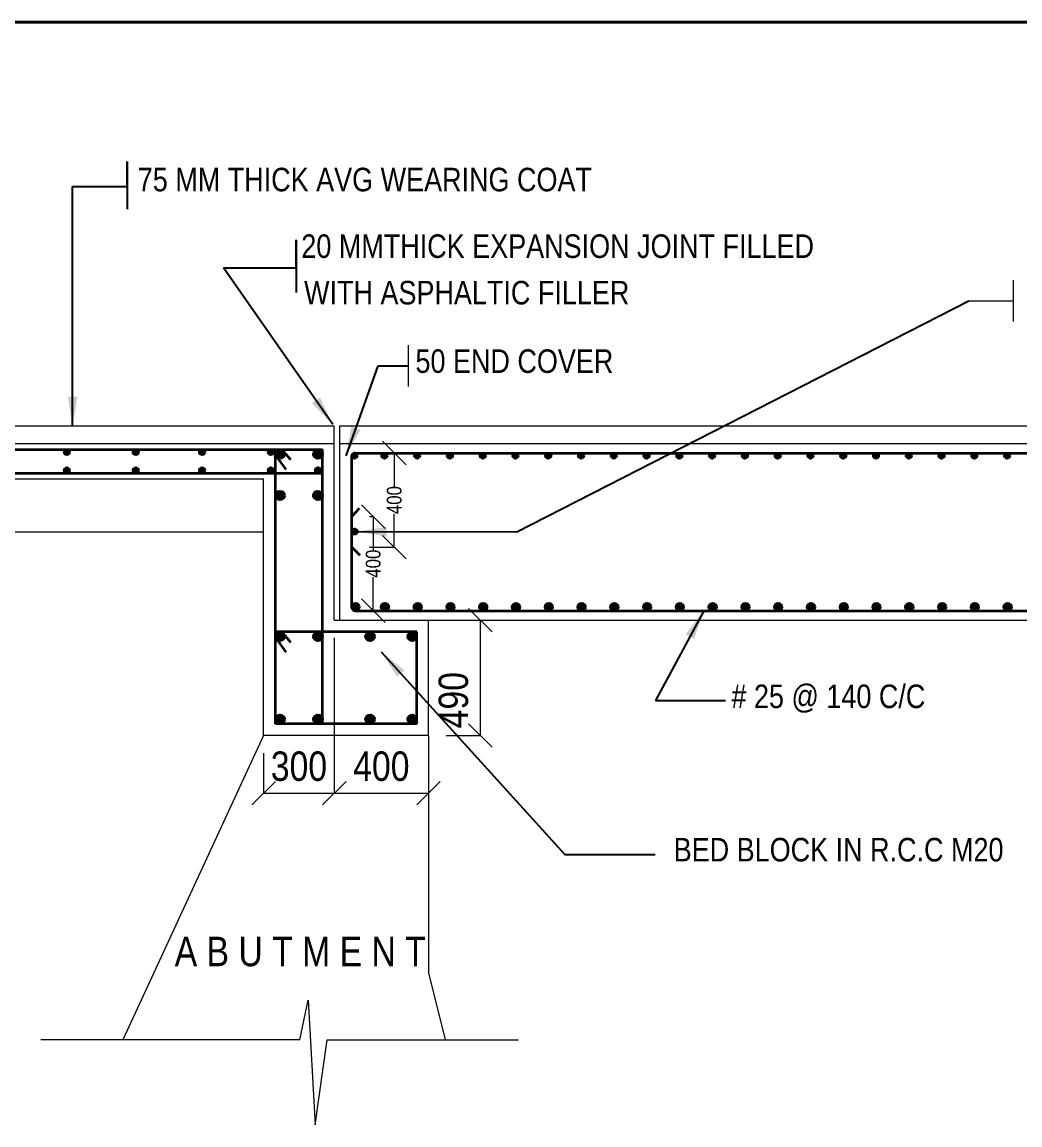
# Model space of a CAD drawing. Header units: millimetres. Extents: x 1066556 to 1127862, y -310804 to -265208.
# Drawn here: x 1076190 to 1084663, y -274578 to -265208 of the extents above; entities that cross this region are included whole.
import ezdxf

# ---------------------------------------------------------------- set-up
doc = ezdxf.new("R2010")
doc.units = ezdxf.units.MM
doc.header["$LTSCALE"] = 300
doc.header["$MEASUREMENT"] = 0
doc.layers.add('elevations', color=7, linetype='Continuous', lineweight=25)
doc.layers.add('MAIN', color=7, linetype='Continuous', lineweight=25)
doc.layers.add('steel', color=1, linetype='Continuous')
doc.styles.add('ARIAL NARROW', font='ARIALN.TTF', dxfattribs={"height": 250})
doc.styles.add('arn', font='ARIALN.TTF')
doc.styles.add('SEC', font='ARIALN.TTF', dxfattribs={"height": 125})
doc.dimstyles.new('REIN FORCE', dxfattribs={"dimtxt": 125, "dimasz": 200, "dimexe": 1.25, "dimexo": 150, "dimtad": 0, "dimdec": 1, "dimlfac": 0.5, "dimdsep": 46, "dimtxsty": 'SEC', "dimblk": 'OBLIQUE', "dimcen": 2.5, "dimdle": 1.25, "dimclrd": 6, "dimclre": 5, "dimclrt": 1, "dimadec": 0, "dimazin": 0, "dimtfac": 1, "dimtdec": 1, "dimtmove": 0, "dimatfit": 3, "dimfxl": 1, "dimlwd": 15, "dimlwe": 13, "dimarcsym": 0})
doc.dimstyles.new('REIN FORCE 2', dxfattribs={"dimtxt": 250, "dimasz": 200, "dimexe": 1.25, "dimexo": 150, "dimgap": 100, "dimtad": 1, "dimdec": 1, "dimlfac": 0.5, "dimdsep": 46, "dimtxsty": 'ARIAL NARROW', "dimblk": 'OBLIQUE', "dimcen": 2.5, "dimdle": 1.25, "dimclrd": 6, "dimclre": 5, "dimclrt": 1, "dimadec": 0, "dimazin": 0, "dimtfac": 1, "dimtdec": 1, "dimtmove": 0, "dimatfit": 3, "dimfxl": 1, "dimlwd": 15, "dimlwe": 13, "dimarcsym": 0})
doc.dimstyles.new('STANDARD$7', dxfattribs={"dimtxt": 2, "dimasz": 2, "dimexe": 1.25, "dimexo": 0.625, "dimtad": 1, "dimdec": 0, "dimlfac": 0.5, "dimdsep": 46, "dimtxsty": 'ARIAL NARROW', "dimcen": 2.5, "dimdle": 0.1, "dimse1": 1, "dimse2": 1, "dimadec": 0, "dimazin": 0, "dimtfac": 1, "dimtdec": 0, "dimtmove": 0, "dimatfit": 3, "dimfxl": 1, "dimtolj": 1, "dimtzin": 0, "dimarcsym": 0})

# ---------------------------------------------------------------- blocks, each defined once
blk = doc.blocks.new('_Oblique')
at = {"color": 0, "linetype": 'ByBlock', "lineweight": -2}
blk.add_line((-0.5, -0.5), (0.5, 0.5), dxfattribs=at)
blk = doc.blocks.new('*D72')
at = {"layer": 'Defpoints', "color": 0, "linetype": 'ByBlock', "transparency": 16777216}
for p in [(1079641.3, -270289.6), (1079641.3, -271269.6), (1080081.5, -271269.6)]:
    blk.add_point(p, dxfattribs=at)
at = {"layer": 'MAIN', "color": 5, "linetype": 'ByBlock', "lineweight": 13, "transparency": 16777216}
for p, q in [((1079791.3, -270289.6), (1080082.8, -270289.6)), ((1079791.3, -271269.6), (1080082.8, -271269.6))]:
    blk.add_line(p, q, dxfattribs=at)
at = {"layer": 'MAIN', "color": 6, "linetype": 'Continuous', "lineweight": 15, "transparency": 16777216}
blk.add_line((1080081.5, -270288.4), (1080081.5, -271270.9), dxfattribs=at)
at = {"layer": 'MAIN', "color": 6, "linetype": 'ByBlock', "lineweight": 15, "transparency": 16777216, "xscale": 200, "yscale": 200, "zscale": 200}
for p, rotation in [((1080081.5, -270289.6), 90), ((1080081.5, -271269.6), 270)]:
    blk.add_blockref('_Oblique', p, dxfattribs=dict(at, rotation=rotation))
at = {"layer": 'MAIN', "color": 1, "linetype": 'ByBlock', "transparency": 16777216, "insert": (1079853.9, -270969.6), "char_height": 250, "attachment_point": 5, "rotation": 90, "style": 'ARIAL NARROW'}
blk.add_mtext('490', dxfattribs=at)
blk = doc.blocks.new('*D41')
at = {"layer": 'Defpoints', "color": 0, "linetype": 'ByBlock', "transparency": 16777216}
for p in [(1078841.3, -270289.6), (1078241.3, -271269.6), (1078841.3, -271759.7)]:
    blk.add_point(p, dxfattribs=at)
at = {"layer": 'MAIN', "color": 5, "linetype": 'ByBlock', "lineweight": 13, "transparency": 16777216}
for p, q in [((1078841.3, -270439.6), (1078841.3, -271760.9)), ((1078241.3, -271419.6), (1078241.3, -271760.9))]:
    blk.add_line(p, q, dxfattribs=at)
at = {"layer": 'MAIN', "color": 6, "linetype": 'Continuous', "lineweight": 15, "transparency": 16777216}
blk.add_line((1078240, -271759.7), (1078842.5, -271759.7), dxfattribs=at)
at = {"layer": 'MAIN', "color": 6, "linetype": 'ByBlock', "lineweight": 15, "transparency": 16777216, "xscale": 200, "yscale": 200, "zscale": 200, "rotation": 180}
blk.add_blockref('_Oblique', (1078241.3, -271759.7), dxfattribs=at)
at = {"layer": 'MAIN', "color": 6, "linetype": 'ByBlock', "lineweight": 15, "transparency": 16777216, "xscale": 200, "yscale": 200, "zscale": 200}
blk.add_blockref('_Oblique', (1078841.3, -271759.7), dxfattribs=at)
at = {"layer": 'MAIN', "color": 1, "linetype": 'ByBlock', "transparency": 16777216, "insert": (1078541.3, -271532), "char_height": 250, "attachment_point": 5, "style": 'ARIAL NARROW'}
blk.add_mtext('300', dxfattribs=at)
blk = doc.blocks.new('*D42')
at = {"layer": 'Defpoints', "color": 0, "linetype": 'ByBlock', "transparency": 16777216}
for p in [(1078841.3, -270989.6), (1079641.3, -271269.6), (1079641.3, -271759.7)]:
    blk.add_point(p, dxfattribs=at)
at = {"layer": 'MAIN', "color": 5, "linetype": 'ByBlock', "lineweight": 13, "transparency": 16777216}
for p, q in [((1078841.3, -271139.6), (1078841.3, -271760.9)), ((1079641.3, -271419.6), (1079641.3, -271760.9))]:
    blk.add_line(p, q, dxfattribs=at)
at = {"layer": 'MAIN', "color": 6, "linetype": 'Continuous', "lineweight": 15, "transparency": 16777216}
blk.add_line((1078840, -271759.7), (1079642.5, -271759.7), dxfattribs=at)
at = {"layer": 'MAIN', "color": 6, "linetype": 'ByBlock', "lineweight": 15, "transparency": 16777216, "xscale": 200, "yscale": 200, "zscale": 200, "rotation": 180}
blk.add_blockref('_Oblique', (1078841.3, -271759.7), dxfattribs=at)
at = {"layer": 'MAIN', "color": 6, "linetype": 'ByBlock', "lineweight": 15, "transparency": 16777216, "xscale": 200, "yscale": 200, "zscale": 200}
blk.add_blockref('_Oblique', (1079641.3, -271759.7), dxfattribs=at)
at = {"layer": 'MAIN', "color": 1, "linetype": 'ByBlock', "transparency": 16777216, "insert": (1079241.3, -271532), "char_height": 250, "attachment_point": 5, "style": 'ARIAL NARROW'}
blk.add_mtext('400', dxfattribs=at)
blk = doc.blocks.new('*D88')
at = {"layer": 'Defpoints', "color": 0, "linetype": 'ByBlock', "transparency": 16777216}
for p in [(1078989.3, -269409.6), (1078989.3, -270209.6), (1079172.3, -270209.6)]:
    blk.add_point(p, dxfattribs=at)
at = {"layer": 'MAIN', "color": 5, "linetype": 'ByBlock', "lineweight": 13, "transparency": 16777216}
for p, q in [((1079139.3, -269409.6), (1079173.5, -269409.6)), ((1079139.3, -270209.6), (1079173.5, -270209.6))]:
    blk.add_line(p, q, dxfattribs=at)
at = {"layer": 'MAIN', "color": 6, "linetype": 'Continuous', "lineweight": 15, "transparency": 16777216}
for p, q in [((1079172.3, -269408.4), (1079172.3, -269693.9)), ((1079172.3, -270210.9), (1079172.3, -269925.4))]:
    blk.add_line(p, q, dxfattribs=at)
at = {"layer": 'MAIN', "color": 6, "linetype": 'ByBlock', "lineweight": 15, "transparency": 16777216, "xscale": 200, "yscale": 200, "zscale": 200}
for p, rotation in [((1079172.3, -269409.6), 90), ((1079172.3, -270209.6), 270)]:
    blk.add_blockref('_Oblique', p, dxfattribs=dict(at, rotation=rotation))
at = {"layer": 'MAIN', "color": 1, "linetype": 'ByBlock', "transparency": 16777216, "insert": (1079172.3, -269809.6), "char_height": 125, "attachment_point": 5, "rotation": 90, "style": 'SEC'}
blk.add_mtext('400', dxfattribs=at)
blk = doc.blocks.new('*D89')
at = {"layer": 'Defpoints', "color": 0, "linetype": 'ByBlock', "transparency": 16777216}
for p in [(1078989.3, -268869.6), (1078989.3, -269669.6), (1079350.8, -269669.6)]:
    blk.add_point(p, dxfattribs=at)
at = {"layer": 'MAIN', "color": 5, "linetype": 'ByBlock', "lineweight": 13, "transparency": 16777216}
for p, q in [((1079139.3, -268869.6), (1079352, -268869.6)), ((1079139.3, -269669.6), (1079352, -269669.6))]:
    blk.add_line(p, q, dxfattribs=at)
at = {"layer": 'MAIN', "color": 6, "linetype": 'Continuous', "lineweight": 15, "transparency": 16777216}
for p, q in [((1079350.8, -268868.4), (1079350.8, -269153.9)), ((1079350.8, -269670.9), (1079350.8, -269385.4))]:
    blk.add_line(p, q, dxfattribs=at)
at = {"layer": 'MAIN', "color": 6, "linetype": 'ByBlock', "lineweight": 15, "transparency": 16777216, "xscale": 200, "yscale": 200, "zscale": 200}
for p, rotation in [((1079350.8, -268869.6), 90), ((1079350.8, -269669.6), 270)]:
    blk.add_blockref('_Oblique', p, dxfattribs=dict(at, rotation=rotation))
at = {"layer": 'MAIN', "color": 1, "linetype": 'ByBlock', "transparency": 16777216, "insert": (1079350.8, -269269.6), "char_height": 125, "attachment_point": 5, "rotation": 90, "style": 'SEC'}
blk.add_mtext('400', dxfattribs=at)

msp = doc.modelspace()

# ---------------------------------------------------------------- hatches: boundary and pattern name
at = {"layer": 'steel', "linetype": 'ByBlock', "lineweight": 35}
for points in [[(1076547.96, -268862.84), (1076547.96, -268862.73, -0.4134856), (1076570.46, -268840.28, -1), (1076570.46, -268885.28, -0.4134856)], [(1076547.96, -268862.84), (1076547.96, -268862.73, -0.4134856), (1076570.46, -268840.28, -1), (1076570.46, -268885.28, -0.4134856)], [(1077132.62, -268862.84), (1077132.62, -268862.73, -0.4134856), (1077155.12, -268840.28, -1), (1077155.12, -268885.28, -0.4134856)], [(1077132.62, -268862.84), (1077132.62, -268862.73, -0.4134856), (1077155.12, -268840.28, -1), (1077155.12, -268885.28, -0.4134856)], [(1077696.08, -268862.84), (1077696.08, -268862.73, -0.4134856), (1077718.58, -268840.28, -1), (1077718.58, -268885.28, -0.4134856)], [(1077696.08, -268862.84), (1077696.08, -268862.73, -0.4134856), (1077718.58, -268840.28, -1), (1077718.58, -268885.28, -0.4134856)], [(1078280.73, -268862.84), (1078280.73, -268862.73, -0.4134856), (1078303.23, -268840.28, -1), (1078303.23, -268885.28, -0.4134856)], [(1078280.73, -268862.84), (1078280.73, -268862.73, -0.4134856), (1078303.23, -268840.28, -1), (1078303.23, -268885.28, -0.4134856)], [(1078342.54, -268878.31), (1078342.54, -268878.13, -0.4134856), (1078380.04, -268840.72, -1), (1078380.04, -268915.72, -0.4134856)], [(1078342.54, -268878.31), (1078342.54, -268878.13, -0.4134856), (1078380.04, -268840.72, -1), (1078380.04, -268915.72, -0.4134856)], [(1078740.05, -268878.31), (1078740.05, -268878.13, 0.4134856), (1078702.55, -268840.72, 1), (1078702.55, -268915.72, 0.4134856)], [(1078740.05, -268878.31), (1078740.05, -268878.13, 0.4134856), (1078702.55, -268840.72, 1), (1078702.55, -268915.72, 0.4134856)], [(1078990.05, -268892.84), (1078990.05, -268892.73, -0.4134856), (1079012.55, -268870.28, -1), (1079012.55, -268915.28, -0.4134856)], [(1078990.05, -268892.84), (1078990.05, -268892.73, -0.4134856), (1079012.55, -268870.28, -1), (1079012.55, -268915.28, -0.4134856)], [(1079244.3, -268892.84), (1079244.3, -268892.73, -0.4134856), (1079266.8, -268870.28, -1), (1079266.8, -268915.28, -0.4134856)], [(1079244.3, -268892.84), (1079244.3, -268892.73, -0.4134856), (1079266.8, -268870.28, -1), (1079266.8, -268915.28, -0.4134856)], [(1079522.61, -268892.84), (1079522.61, -268892.73, -0.4134856), (1079545.11, -268870.28, -1), (1079545.11, -268915.28, -0.4134856)], [(1079522.61, -268892.84), (1079522.61, -268892.73, -0.4134856), (1079545.11, -268870.28, -1), (1079545.11, -268915.28, -0.4134856)], [(1079800.91, -268892.84), (1079800.91, -268892.73, -0.4134856), (1079823.41, -268870.28, -1), (1079823.41, -268915.28, -0.4134856)], [(1079800.91, -268892.84), (1079800.91, -268892.73, -0.4134856), (1079823.41, -268870.28, -1), (1079823.41, -268915.28, -0.4134856)], [(1080079.22, -268892.84), (1080079.22, -268892.73, -0.4134856), (1080101.72, -268870.28, -1), (1080101.72, -268915.28, -0.4134856)], [(1080079.22, -268892.84), (1080079.22, -268892.73, -0.4134856), (1080101.72, -268870.28, -1), (1080101.72, -268915.28, -0.4134856)], [(1080357.52, -268892.84), (1080357.52, -268892.73, -0.4134856), (1080380.02, -268870.28, -1), (1080380.02, -268915.28, -0.4134856)], [(1080357.52, -268892.84), (1080357.52, -268892.73, -0.4134856), (1080380.02, -268870.28, -1), (1080380.02, -268915.28, -0.4134856)], [(1080635.83, -268892.84), (1080635.83, -268892.73, -0.4134856), (1080658.33, -268870.28, -1), (1080658.33, -268915.28, -0.4134856)], [(1080635.83, -268892.84), (1080635.83, -268892.73, -0.4134856), (1080658.33, -268870.28, -1), (1080658.33, -268915.28, -0.4134856)], [(1080914.13, -268892.84), (1080914.13, -268892.73, -0.4134856), (1080936.63, -268870.28, -1), (1080936.63, -268915.28, -0.4134856)], [(1080914.13, -268892.84), (1080914.13, -268892.73, -0.4134856), (1080936.63, -268870.28, -1), (1080936.63, -268915.28, -0.4134856)], [(1081192.44, -268892.84), (1081192.44, -268892.73, -0.4134856), (1081214.94, -268870.28, -1), (1081214.94, -268915.28, -0.4134856)], [(1081192.44, -268892.84), (1081192.44, -268892.73, -0.4134856), (1081214.94, -268870.28, -1), (1081214.94, -268915.28, -0.4134856)], [(1081470.74, -268892.84), (1081470.74, -268892.73, -0.4134856), (1081493.24, -268870.28, -1), (1081493.24, -268915.28, -0.4134856)], [(1081470.74, -268892.84), (1081470.74, -268892.73, -0.4134856), (1081493.24, -268870.28, -1), (1081493.24, -268915.28, -0.4134856)], [(1081749.05, -268892.84), (1081749.05, -268892.73, -0.4134856), (1081771.55, -268870.28, -1), (1081771.55, -268915.28, -0.4134856)], [(1081749.05, -268892.84), (1081749.05, -268892.73, -0.4134856), (1081771.55, -268870.28, -1), (1081771.55, -268915.28, -0.4134856)], [(1082027.35, -268892.84), (1082027.35, -268892.73, -0.4134856), (1082049.85, -268870.28, -1), (1082049.85, -268915.28, -0.4134856)], [(1082027.35, -268892.84), (1082027.35, -268892.73, -0.4134856), (1082049.85, -268870.28, -1), (1082049.85, -268915.28, -0.4134856)], [(1082305.66, -268892.84), (1082305.66, -268892.73, -0.4134856), (1082328.16, -268870.28, -1), (1082328.16, -268915.28, -0.4134856)], [(1082305.66, -268892.84), (1082305.66, -268892.73, -0.4134856), (1082328.16, -268870.28, -1), (1082328.16, -268915.28, -0.4134856)], [(1082583.96, -268892.84), (1082583.96, -268892.73, -0.4134856), (1082606.46, -268870.28, -1), (1082606.46, -268915.28, -0.4134856)], [(1082583.96, -268892.84), (1082583.96, -268892.73, -0.4134856), (1082606.46, -268870.28, -1), (1082606.46, -268915.28, -0.4134856)], [(1082862.27, -268892.84), (1082862.27, -268892.73, -0.4134856), (1082884.77, -268870.28, -1), (1082884.77, -268915.28, -0.4134856)], [(1082862.27, -268892.84), (1082862.27, -268892.73, -0.4134856), (1082884.77, -268870.28, -1), (1082884.77, -268915.28, -0.4134856)], [(1083140.57, -268892.84), (1083140.57, -268892.73, -0.4134856), (1083163.07, -268870.28, -1), (1083163.07, -268915.28, -0.4134856)], [(1083140.57, -268892.84), (1083140.57, -268892.73, -0.4134856), (1083163.07, -268870.28, -1), (1083163.07, -268915.28, -0.4134856)], [(1083418.88, -268892.84), (1083418.88, -268892.73, -0.4134856), (1083441.38, -268870.28, -1), (1083441.38, -268915.28, -0.4134856)], [(1083418.88, -268892.84), (1083418.88, -268892.73, -0.4134856), (1083441.38, -268870.28, -1), (1083441.38, -268915.28, -0.4134856)], [(1083697.18, -268892.84), (1083697.18, -268892.73, -0.4134856), (1083719.68, -268870.28, -1), (1083719.68, -268915.28, -0.4134856)], [(1083697.18, -268892.84), (1083697.18, -268892.73, -0.4134856), (1083719.68, -268870.28, -1), (1083719.68, -268915.28, -0.4134856)], [(1083975.49, -268892.84), (1083975.49, -268892.73, -0.4134856), (1083997.99, -268870.28, -1), (1083997.99, -268915.28, -0.4134856)], [(1083975.49, -268892.84), (1083975.49, -268892.73, -0.4134856), (1083997.99, -268870.28, -1), (1083997.99, -268915.28, -0.4134856)], [(1084253.79, -268892.84), (1084253.79, -268892.73, -0.4134856), (1084276.29, -268870.28, -1), (1084276.29, -268915.28, -0.4134856)], [(1084253.79, -268892.84), (1084253.79, -268892.73, -0.4134856), (1084276.29, -268870.28, -1), (1084276.29, -268915.28, -0.4134856)], [(1084532.1, -268892.84), (1084532.1, -268892.73, -0.4134856), (1084554.6, -268870.28, -1), (1084554.6, -268915.28, -0.4134856)], [(1084532.1, -268892.84), (1084532.1, -268892.73, -0.4134856), (1084554.6, -268870.28, -1), (1084554.6, -268915.28, -0.4134856)], [(1076547.96, -269016.42), (1076547.96, -269016.53, 0.4134856), (1076570.46, -269038.97, 1), (1076570.46, -268993.97, 0.4134856)], [(1076547.96, -269016.42), (1076547.96, -269016.53, 0.4134856), (1076570.46, -269038.97, 1), (1076570.46, -268993.97, 0.4134856)], [(1077132.62, -269016.42), (1077132.62, -269016.53, 0.4134856), (1077155.12, -269038.97, 1), (1077155.12, -268993.97, 0.4134856)], [(1077132.62, -269016.42), (1077132.62, -269016.53, 0.4134856), (1077155.12, -269038.97, 1), (1077155.12, -268993.97, 0.4134856)], [(1077696.08, -269016.42), (1077696.08, -269016.53, 0.4134856), (1077718.58, -269038.97, 1), (1077718.58, -268993.97, 0.4134856)], [(1077696.08, -269016.42), (1077696.08, -269016.53, 0.4134856), (1077718.58, -269038.97, 1), (1077718.58, -268993.97, 0.4134856)], [(1078280.73, -269016.42), (1078280.73, -269016.53, 0.4134856), (1078303.23, -269038.97, 1), (1078303.23, -268993.97, 0.4134856)], [(1078280.73, -269016.42), (1078280.73, -269016.53, 0.4134856), (1078303.23, -269038.97, 1), (1078303.23, -268993.97, 0.4134856)], [(1078680.73, -269016.42), (1078680.73, -269016.53, 0.4134856), (1078703.23, -269038.97, 1), (1078703.23, -268993.97, 0.4134856)], [(1078680.73, -269016.42), (1078680.73, -269016.53, 0.4134856), (1078703.23, -269038.97, 1), (1078703.23, -268993.97, 0.4134856)], [(1078342.54, -269229.76), (1078342.54, -269229.95, 0.4134856), (1078380.04, -269267.36, 1), (1078380.04, -269192.36, 0.4134856)], [(1078342.54, -269229.76), (1078342.54, -269229.95, 0.4134856), (1078380.04, -269267.36, 1), (1078380.04, -269192.36, 0.4134856)], [(1078740.05, -269229.76), (1078740.05, -269229.95, -0.4134856), (1078702.55, -269267.36, -1), (1078702.55, -269192.36, -0.4134856)], [(1078740.05, -269229.76), (1078740.05, -269229.95, -0.4134856), (1078702.55, -269267.36, -1), (1078702.55, -269192.36, -0.4134856)], [(1078991.87, -269537.23), (1078991.87, -269537.12, -0.4134856), (1079014.37, -269514.67, -1), (1079014.37, -269559.67, -0.4134856)], [(1078991.87, -269537.23), (1078991.87, -269537.12, -0.4134856), (1079014.37, -269514.67, -1), (1079014.37, -269559.67, -0.4134856)], [(1078990.34, -270177.13), (1078990.34, -270177.29, 0.4134856), (1079021.84, -270208.71, 1), (1079021.84, -270145.71, 0.4134856)], [(1078990.34, -270177.13), (1078990.34, -270177.29, 0.4134856), (1079021.84, -270208.71, 1), (1079021.84, -270145.71, 0.4134856)], [(1079239.99, -270177.13), (1079239.99, -270177.29, 0.4134856), (1079271.49, -270208.71, 1), (1079271.49, -270145.71, 0.4134856)], [(1079239.99, -270177.13), (1079239.99, -270177.29, 0.4134856), (1079271.49, -270208.71, 1), (1079271.49, -270145.71, 0.4134856)], [(1079518.29, -270177.13), (1079518.29, -270177.29, 0.4134856), (1079549.79, -270208.71, 1), (1079549.79, -270145.71, 0.4134856)], [(1079518.29, -270177.13), (1079518.29, -270177.29, 0.4134856), (1079549.79, -270208.71, 1), (1079549.79, -270145.71, 0.4134856)], [(1079796.6, -270177.13), (1079796.6, -270177.29, 0.4134856), (1079828.1, -270208.71, 1), (1079828.1, -270145.71, 0.4134856)], [(1079796.6, -270177.13), (1079796.6, -270177.29, 0.4134856), (1079828.1, -270208.71, 1), (1079828.1, -270145.71, 0.4134856)], [(1080074.9, -270177.13), (1080074.9, -270177.29, 0.4134856), (1080106.4, -270208.71, 1), (1080106.4, -270145.71, 0.4134856)], [(1080074.9, -270177.13), (1080074.9, -270177.29, 0.4134856), (1080106.4, -270208.71, 1), (1080106.4, -270145.71, 0.4134856)], [(1080353.21, -270177.13), (1080353.21, -270177.29, 0.4134856), (1080384.71, -270208.71, 1), (1080384.71, -270145.71, 0.4134856)], [(1080353.21, -270177.13), (1080353.21, -270177.29, 0.4134856), (1080384.71, -270208.71, 1), (1080384.71, -270145.71, 0.4134856)], [(1080631.51, -270177.13), (1080631.51, -270177.29, 0.4134856), (1080663.01, -270208.71, 1), (1080663.01, -270145.71, 0.4134856)], [(1080631.51, -270177.13), (1080631.51, -270177.29, 0.4134856), (1080663.01, -270208.71, 1), (1080663.01, -270145.71, 0.4134856)], [(1080909.82, -270177.13), (1080909.82, -270177.29, 0.4134856), (1080941.32, -270208.71, 1), (1080941.32, -270145.71, 0.4134856)], [(1080909.82, -270177.13), (1080909.82, -270177.29, 0.4134856), (1080941.32, -270208.71, 1), (1080941.32, -270145.71, 0.4134856)], [(1081188.12, -270177.13), (1081188.12, -270177.29, 0.4134856), (1081219.62, -270208.71, 1), (1081219.62, -270145.71, 0.4134856)], [(1081188.12, -270177.13), (1081188.12, -270177.29, 0.4134856), (1081219.62, -270208.71, 1), (1081219.62, -270145.71, 0.4134856)], [(1081466.43, -270177.13), (1081466.43, -270177.29, 0.4134856), (1081497.93, -270208.71, 1), (1081497.93, -270145.71, 0.4134856)], [(1081466.43, -270177.13), (1081466.43, -270177.29, 0.4134856), (1081497.93, -270208.71, 1), (1081497.93, -270145.71, 0.4134856)], [(1081744.73, -270177.13), (1081744.73, -270177.29, 0.4134856), (1081776.23, -270208.71, 1), (1081776.23, -270145.71, 0.4134856)], [(1081744.73, -270177.13), (1081744.73, -270177.29, 0.4134856), (1081776.23, -270208.71, 1), (1081776.23, -270145.71, 0.4134856)], [(1082023.04, -270177.13), (1082023.04, -270177.29, 0.4134856), (1082054.54, -270208.71, 1), (1082054.54, -270145.71, 0.4134856)], [(1082023.04, -270177.13), (1082023.04, -270177.29, 0.4134856), (1082054.54, -270208.71, 1), (1082054.54, -270145.71, 0.4134856)], [(1082301.34, -270177.13), (1082301.34, -270177.29, 0.4134856), (1082332.84, -270208.71, 1), (1082332.84, -270145.71, 0.4134856)], [(1082301.34, -270177.13), (1082301.34, -270177.29, 0.4134856), (1082332.84, -270208.71, 1), (1082332.84, -270145.71, 0.4134856)], [(1082579.65, -270177.13), (1082579.65, -270177.29, 0.4134856), (1082611.15, -270208.71, 1), (1082611.15, -270145.71, 0.4134856)], [(1082579.65, -270177.13), (1082579.65, -270177.29, 0.4134856), (1082611.15, -270208.71, 1), (1082611.15, -270145.71, 0.4134856)], [(1082857.95, -270177.13), (1082857.95, -270177.29, 0.4134856), (1082889.45, -270208.71, 1), (1082889.45, -270145.71, 0.4134856)], [(1082857.95, -270177.13), (1082857.95, -270177.29, 0.4134856), (1082889.45, -270208.71, 1), (1082889.45, -270145.71, 0.4134856)], [(1083136.26, -270177.13), (1083136.26, -270177.29, 0.4134856), (1083167.76, -270208.71, 1), (1083167.76, -270145.71, 0.4134856)], [(1083136.26, -270177.13), (1083136.26, -270177.29, 0.4134856), (1083167.76, -270208.71, 1), (1083167.76, -270145.71, 0.4134856)], [(1083414.56, -270177.13), (1083414.56, -270177.29, 0.4134856), (1083446.06, -270208.71, 1), (1083446.06, -270145.71, 0.4134856)], [(1083414.56, -270177.13), (1083414.56, -270177.29, 0.4134856), (1083446.06, -270208.71, 1), (1083446.06, -270145.71, 0.4134856)], [(1083692.87, -270177.13), (1083692.87, -270177.29, 0.4134856), (1083724.37, -270208.71, 1), (1083724.37, -270145.71, 0.4134856)], [(1083692.87, -270177.13), (1083692.87, -270177.29, 0.4134856), (1083724.37, -270208.71, 1), (1083724.37, -270145.71, 0.4134856)], [(1083971.17, -270177.13), (1083971.17, -270177.29, 0.4134856), (1084002.67, -270208.71, 1), (1084002.67, -270145.71, 0.4134856)], [(1083971.17, -270177.13), (1083971.17, -270177.29, 0.4134856), (1084002.67, -270208.71, 1), (1084002.67, -270145.71, 0.4134856)], [(1084249.48, -270177.13), (1084249.48, -270177.29, 0.4134856), (1084280.98, -270208.71, 1), (1084280.98, -270145.71, 0.4134856)], [(1084249.48, -270177.13), (1084249.48, -270177.29, 0.4134856), (1084280.98, -270208.71, 1), (1084280.98, -270145.71, 0.4134856)], [(1084527.78, -270177.13), (1084527.78, -270177.29, 0.4134856), (1084559.28, -270208.71, 1), (1084559.28, -270145.71, 0.4134856)], [(1084527.78, -270177.13), (1084527.78, -270177.29, 0.4134856), (1084559.28, -270208.71, 1), (1084559.28, -270145.71, 0.4134856)], [(1078342.54, -270428.31), (1078342.54, -270428.13, -0.4134856), (1078380.04, -270390.72, -1), (1078380.04, -270465.72, -0.4134856)], [(1078342.54, -270428.31), (1078342.54, -270428.13, -0.4134856), (1078380.04, -270390.72, -1), (1078380.04, -270465.72, -0.4134856)], [(1078740.05, -270428.31), (1078740.05, -270428.13, 0.4134856), (1078702.55, -270390.72, 1), (1078702.55, -270465.72, 0.4134856)], [(1078740.05, -270428.31), (1078740.05, -270428.13, 0.4134856), (1078702.55, -270390.72, 1), (1078702.55, -270465.72, 0.4134856)], [(1079182.82, -270428.31), (1079182.82, -270428.13, 0.4134856), (1079145.32, -270390.72, 1), (1079145.32, -270465.72, 0.4134856)], [(1079182.82, -270428.31), (1079182.82, -270428.13, 0.4134856), (1079145.32, -270390.72, 1), (1079145.32, -270465.72, 0.4134856)], [(1079540.05, -270428.31), (1079540.05, -270428.13, 0.4134856), (1079502.55, -270390.72, 1), (1079502.55, -270465.72, 0.4134856)], [(1079540.05, -270428.31), (1079540.05, -270428.13, 0.4134856), (1079502.55, -270390.72, 1), (1079502.55, -270465.72, 0.4134856)], [(1078342.54, -271130.94), (1078342.54, -271131.13, 0.4134856), (1078380.04, -271168.54, 1), (1078380.04, -271093.54, 0.4134856)], [(1078342.54, -271130.94), (1078342.54, -271131.13, 0.4134856), (1078380.04, -271168.54, 1), (1078380.04, -271093.54, 0.4134856)], [(1078740.05, -271130.94), (1078740.05, -271131.13, -0.4134856), (1078702.55, -271168.54, -1), (1078702.55, -271093.54, -0.4134856)], [(1078740.05, -271130.94), (1078740.05, -271131.13, -0.4134856), (1078702.55, -271168.54, -1), (1078702.55, -271093.54, -0.4134856)], [(1079182.82, -271130.94), (1079182.82, -271131.13, -0.4134856), (1079145.32, -271168.54, -1), (1079145.32, -271093.54, -0.4134856)], [(1079182.82, -271130.94), (1079182.82, -271131.13, -0.4134856), (1079145.32, -271168.54, -1), (1079145.32, -271093.54, -0.4134856)], [(1079540.05, -271130.94), (1079540.05, -271131.13, -0.4134856), (1079502.55, -271168.54, -1), (1079502.55, -271093.54, -0.4134856)], [(1079540.05, -271130.94), (1079540.05, -271131.13, -0.4134856), (1079502.55, -271168.54, -1), (1079502.55, -271093.54, -0.4134856)]]:
    msp.add_hatch(color=0, dxfattribs=at).paths.add_polyline_path(points)

# ---------------------------------------------------------------- linework, layer by layer
at = {"layer": 'MAIN', "color": 0, "lineweight": 40}
msp.add_line((1066555.68, -265208.01), (1127861.72, -265208.01), dxfattribs=at)
at = {"layer": 'MAIN', "color": 0, "lineweight": 9}
for p, q in [((1084609.91, -267752.36), (1084609.91, -267401.61)), ((1084229.44, -267576.99), (1084609.91, -267576.99)), ((1079471.47, -268305.3), (1079471.47, -267954.55)), ((1078548.38, -273854.21), (1078619.43, -273518.66)), ((1078619.43, -273518.66), (1078679.59, -274578.43)), ((1078548.38, -273854.21), (1076350.45, -273854.21)), ((1078679.59, -274578.43), (1078781.93, -273854.21)), ((1078781.93, -273854.21), (1080404.45, -273854.21))]:
    msp.add_line(p, q, dxfattribs=at)
at = {"layer": 'MAIN', "color": 0, "linetype": 'ByBlock', "lineweight": 18}
for p, q in [((1071841.3, -268639.63), (1078841.3, -268639.63)), ((1078841.3, -270289.63), (1078841.3, -268639.63)), ((1078889.3, -268639.63), (1095509.3, -268639.63)), ((1078889.3, -270289.63), (1078889.3, -268639.63)), ((1071841.3, -268789.63), (1078841.3, -268789.63)), ((1078889.3, -268789.63), (1095509.3, -268789.63)), ((1071841.3, -269089.63), (1078241.3, -269089.63)), ((1078241.3, -271269.63), (1078241.3, -269089.63)), ((1071841.3, -269539.63), (1078241.3, -269539.63)), ((1078841.3, -270289.63), (1095557.3, -270289.63)), ((1078841.3, -270289.63), (1095557.3, -270289.63)), ((1079641.3, -271269.63), (1079641.3, -270289.63)), ((1078241.3, -271269.63), (1077044.7, -273854.21)), ((1079641.3, -271269.63), (1078241.3, -271269.63)), ((1079641.3, -271269.63), (1079641.3, -273285.63)), ((1079641.3, -273285.63), (1079783.44, -273854.21))]:
    msp.add_line(p, q, dxfattribs=at)
at = {"layer": 'MAIN', "color": 0, "linetype": 'ByBlock'}
for p in [(1076571.26, -268839.63), (1077155.92, -268839.63), (1079267.6, -268869.63), (1079545.91, -268869.63), (1079824.21, -268869.63), (1080102.52, -268869.63), (1080380.82, -268869.63), (1080659.13, -268869.63), (1080937.43, -268869.63), (1081215.74, -268869.63), (1081494.04, -268869.63), (1081772.35, -268869.63), (1082050.65, -268869.63), (1082328.96, -268869.63), (1082607.26, -268869.63), (1082885.57, -268869.63), (1083163.87, -268869.63), (1083442.18, -268869.63), (1083720.48, -268869.63), (1083998.79, -268869.63), (1084277.09, -268869.63), (1084555.4, -268869.63), (1076571.26, -269039.63), (1077155.92, -269039.63), (1078341.3, -269229.95), (1079015.17, -269514.02), (1078341.3, -271131.13)]:
    msp.add_point(p, dxfattribs=at)
at = {"layer": 'steel', "color": 0, "linetype": 'ByBlock', "lineweight": 35}
for p, q in [((1071891.3, -268839.63), (1078741.3, -268839.63)), ((1078341.3, -271169.63), (1078341.3, -268839.63)), ((1078352.49, -268903.66), (1078431.2, -269010.89)), ((1078408.66, -268853.99), (1078469.31, -268925.74)), ((1078741.3, -271169.63), (1078741.3, -268839.63)), ((1078989.3, -270179.63), (1078989.3, -268899.63)), ((1079019.3, -268869.63), (1095379.3, -268869.63)), ((1071891.3, -269039.63), (1078741.3, -269039.63)), ((1078989.3, -269409.63), (1079055.98, -269339.51)), ((1078989.3, -269669.63), (1079058.01, -269737.76)), ((1079019.3, -270209.63), (1095379.3, -270209.63)), ((1079541.3, -270389.63), (1078341.3, -270389.63)), ((1078408.66, -270403.99), (1078469.31, -270475.74)), ((1079541.3, -271169.63), (1079541.3, -270389.63)), ((1078352.49, -270453.66), (1078431.2, -270560.89)), ((1079541.3, -271169.63), (1078341.3, -271169.63))]:
    msp.add_line(p, q, dxfattribs=at)
for centre, radius in [((1076570.46, -268862.78), 22.5), ((1076570.46, -268862.78), 22.5), ((1077155.12, -268862.78), 22.5), ((1077155.12, -268862.78), 22.5), ((1077718.58, -268862.78), 22.5), ((1077718.58, -268862.78), 22.5), ((1078303.23, -268862.78), 22.5), ((1078303.23, -268862.78), 22.5), ((1078380.04, -268878.22), 37.5), ((1078380.04, -268878.22), 37.5), ((1078702.55, -268878.22), 37.5), ((1078702.55, -268878.22), 37.5), ((1079012.55, -268892.78), 22.5), ((1079012.55, -268892.78), 22.5), ((1079266.8, -268892.78), 22.5), ((1079266.8, -268892.78), 22.5), ((1079545.11, -268892.78), 22.5), ((1079545.11, -268892.78), 22.5), ((1079823.41, -268892.78), 22.5), ((1079823.41, -268892.78), 22.5), ((1080101.72, -268892.78), 22.5), ((1080101.72, -268892.78), 22.5), ((1080380.02, -268892.78), 22.5), ((1080380.02, -268892.78), 22.5), ((1080658.33, -268892.78), 22.5), ((1080658.33, -268892.78), 22.5), ((1080936.63, -268892.78), 22.5), ((1080936.63, -268892.78), 22.5), ((1081214.94, -268892.78), 22.5), ((1081214.94, -268892.78), 22.5), ((1081493.24, -268892.78), 22.5), ((1081493.24, -268892.78), 22.5), ((1081771.55, -268892.78), 22.5), ((1081771.55, -268892.78), 22.5), ((1082049.85, -268892.78), 22.5), ((1082049.85, -268892.78), 22.5), ((1082328.16, -268892.78), 22.5), ((1082328.16, -268892.78), 22.5), ((1082606.46, -268892.78), 22.5), ((1082606.46, -268892.78), 22.5), ((1082884.77, -268892.78), 22.5), ((1082884.77, -268892.78), 22.5), ((1083163.07, -268892.78), 22.5), ((1083163.07, -268892.78), 22.5), ((1083441.38, -268892.78), 22.5), ((1083441.38, -268892.78), 22.5), ((1083719.68, -268892.78), 22.5), ((1083719.68, -268892.78), 22.5), ((1083997.99, -268892.78), 22.5), ((1083997.99, -268892.78), 22.5), ((1084276.29, -268892.78), 22.5), ((1084276.29, -268892.78), 22.5), ((1084554.6, -268892.78), 22.5), ((1084554.6, -268892.78), 22.5), ((1076570.46, -269016.47), 22.5), ((1076570.46, -269016.47), 22.5), ((1077155.12, -269016.47), 22.5), ((1077155.12, -269016.47), 22.5), ((1077718.58, -269016.47), 22.5), ((1077718.58, -269016.47), 22.5), ((1078303.23, -269016.47), 22.5), ((1078303.23, -269016.47), 22.5), ((1078703.23, -269016.47), 22.5), ((1078703.23, -269016.47), 22.5), ((1078380.04, -269229.86), 37.5), ((1078380.04, -269229.86), 37.5), ((1078702.55, -269229.86), 37.5), ((1078702.55, -269229.86), 37.5), ((1079014.37, -269537.17), 22.5), ((1079014.37, -269537.17), 22.5), ((1079021.84, -270177.21), 31.5), ((1079021.84, -270177.21), 31.5), ((1079271.49, -270177.21), 31.5), ((1079271.49, -270177.21), 31.5), ((1079549.79, -270177.21), 31.5), ((1079549.79, -270177.21), 31.5), ((1079828.1, -270177.21), 31.5), ((1079828.1, -270177.21), 31.5), ((1080106.4, -270177.21), 31.5), ((1080106.4, -270177.21), 31.5), ((1080384.71, -270177.21), 31.5), ((1080384.71, -270177.21), 31.5), ((1080663.01, -270177.21), 31.5), ((1080663.01, -270177.21), 31.5), ((1080941.32, -270177.21), 31.5), ((1080941.32, -270177.21), 31.5), ((1081219.62, -270177.21), 31.5), ((1081219.62, -270177.21), 31.5), ((1081497.93, -270177.21), 31.5), ((1081497.93, -270177.21), 31.5), ((1081776.23, -270177.21), 31.5), ((1081776.23, -270177.21), 31.5), ((1082054.54, -270177.21), 31.5), ((1082054.54, -270177.21), 31.5), ((1082332.84, -270177.21), 31.5), ((1082332.84, -270177.21), 31.5), ((1082611.15, -270177.21), 31.5), ((1082611.15, -270177.21), 31.5), ((1082889.45, -270177.21), 31.5), ((1082889.45, -270177.21), 31.5), ((1083167.76, -270177.21), 31.5), ((1083167.76, -270177.21), 31.5), ((1083446.06, -270177.21), 31.5), ((1083446.06, -270177.21), 31.5), ((1083724.37, -270177.21), 31.5), ((1083724.37, -270177.21), 31.5), ((1084002.67, -270177.21), 31.5), ((1084002.67, -270177.21), 31.5), ((1084280.98, -270177.21), 31.5), ((1084280.98, -270177.21), 31.5), ((1084559.28, -270177.21), 31.5), ((1084559.28, -270177.21), 31.5), ((1078380.04, -270428.22), 37.5), ((1078380.04, -270428.22), 37.5), ((1078702.55, -270428.22), 37.5), ((1078702.55, -270428.22), 37.5), ((1079145.32, -270428.22), 37.5), ((1079145.32, -270428.22), 37.5), ((1079502.55, -270428.22), 37.5), ((1079502.55, -270428.22), 37.5), ((1078380.04, -271131.04), 37.5), ((1078380.04, -271131.04), 37.5), ((1078702.55, -271131.04), 37.5), ((1078702.55, -271131.04), 37.5), ((1079145.32, -271131.04), 37.5), ((1079145.32, -271131.04), 37.5), ((1079502.55, -271131.04), 37.5), ((1079502.55, -271131.04), 37.5)]:
    msp.add_circle(centre, radius, dxfattribs=at)
for centre, start, end in [((1079019.3, -268899.63), 90, 180), ((1079019.3, -270179.63), 180, 270)]:
    msp.add_arc(centre, 30, start, end, dxfattribs=at)

# ---------------------------------------------------------------- texts
at = {"layer": 'elevations', "color": 0, "linetype": 'ByBlock', "style": 'ARIAL NARROW'}
for s, p in [('75 MM THICK AVG WEARING COAT', (1077172.75, -266646.32)), ('20 MMTHICK EXPANSION JOINT FILLED', (1078561.47, -267212.02)), ('WITH ASPHALTIC FILLER', (1078584.65, -267606.88)), ('50 END COVER', (1079530.67, -268188.81)), ('# 25 @ 140 C/C', (1082214.03, -271036.57)), ('BED BLOCK IN R.C.C M20', (1081723.58, -272339.72))]:
    msp.add_text(s, height=200, dxfattribs=at).set_placement(p)
at = {"layer": 'MAIN', "color": 0, "linetype": 'ByBlock', "style": 'ARIAL NARROW'}
msp.add_text('A B U T M E N T', height=250, dxfattribs=at).set_placement((1077486.23, -273229.83))

# ---------------------------------------------------------------- dimensions: what is measured, and where the dimension line sits
at = {"layer": 'MAIN', "color": 0, "linetype": 'ByBlock'}
for base, p1, p2, angle, dimstyle, picture, middle in [((1079350.79, -269669.63), (1078989.3, -268869.63), (1078989.3, -269669.63), 90, 'REIN FORCE', '*D89', (1079350.79, -269269.63)), ((1080081.5, -271269.63), (1079641.3, -270289.63), (1079641.3, -271269.63), 90, 'REIN FORCE 2', '*D72', (1080081.5, -270969.63)), ((1078841.3, -271759.65), (1078241.3, -271269.63), (1078841.3, -270289.63), 180, 'REIN FORCE 2', '*D41', (1078541.3, -271759.65))]:
    dim = msp.add_linear_dim(base=base, p1=p1, p2=p2, angle=angle, dimstyle=dimstyle, dxfattribs=at)
    dim.commit()
    dim.dimension.update_dxf_attribs({"geometry": picture, "text_midpoint": middle, "dimtype": 160})
for base, p1, p2, angle, dimstyle, picture, middle in [((1079172.27, -270209.63), (1078989.3, -269409.63), (1078989.3, -270209.63), 90, 'REIN FORCE', '*D88', (1079172.27, -269809.63)), ((1079641.3, -271759.65), (1078841.3, -270989.63), (1079641.3, -271269.63), 180, 'REIN FORCE 2', '*D42', (1079241.3, -271532.01))]:
    dim = msp.add_linear_dim(base=base, p1=p1, p2=p2, angle=angle, dimstyle=dimstyle, dxfattribs=at)
    dim.commit()
    dim.dimension.update_dxf_attribs({"geometry": picture, "text_midpoint": middle})

# ---------------------------------------------------------------- leaders
at = {"layer": 'MAIN', "color": 0, "lineweight": 9}
for points, override in [([(1076619.66, -268639.63), (1076619.66, -266604), (1077081.77, -266604), (1077081.77, -266392.43), (1077081.77, -266796.67)], {"dimtxt": 300, "dimasz": 250, "dimexe": 0.18, "dimexo": 0.0625, "dimgap": 0.09, "dimtad": 0, "dimtoh": 1, "dimlfac": 1, "dimzin": 0, "dimtxsty": 'arn', "dimcen": 0.09, "dimdle": 200, "dimtdec": 4, "dimtofl": 0}), ([(1078829.5, -268628.42), (1077901.02, -267295.4), (1078516.35, -267295.4), (1078516.35, -267058.86), (1078516.35, -267506.24)], {"dimtxt": 300, "dimasz": 250, "dimexe": 0.18, "dimexo": 0.0625, "dimgap": 0.09, "dimtad": 0, "dimtoh": 1, "dimlfac": 1, "dimzin": 0, "dimtxsty": 'arn', "dimcen": 0.09, "dimdle": 200, "dimtdec": 4, "dimtofl": 0}), ([(1079036.87, -269537.18), (1080392.3, -269540.37), (1084229.44, -267576.99)], {"dimtxt": 300, "dimasz": 250, "dimexe": 0.18, "dimexo": 0.0625, "dimgap": 0.09, "dimtad": 0, "dimtoh": 1, "dimlfac": 1, "dimzin": 0, "dimcen": 0.09, "dimdle": 200, "dimtdec": 4, "dimtofl": 0}), ([(1078941.38, -268894.67), (1079213.05, -268129.93), (1079471.47, -268129.93)], {"dimtxt": 300, "dimasz": 250, "dimexe": 0.18, "dimexo": 0.0625, "dimgap": 0.09, "dimtad": 0, "dimtoh": 1, "dimlfac": 1, "dimzin": 0, "dimtxsty": 'arn', "dimcen": 0.09, "dimdle": 200, "dimtdec": 4, "dimtofl": 0}), ([(1081978.32, -270209.63), (1081568.71, -270972.71), (1082163.73, -270972.71)], {"dimtxt": 300, "dimasz": 250, "dimexe": 0.18, "dimexo": 0.0625, "dimgap": 0.09, "dimtad": 0, "dimtoh": 1, "dimlfac": 1, "dimzin": 0, "dimtxsty": 'arn', "dimcen": 0.09, "dimdle": 200, "dimtdec": 4, "dimtofl": 0}), ([(1079239.18, -270557.56), (1080798.25, -272279.75), (1081565.41, -272279.75)], {"dimtxt": 300, "dimasz": 250, "dimexe": 0.18, "dimexo": 0.0625, "dimgap": 0.09, "dimtad": 0, "dimtoh": 1, "dimlfac": 1, "dimzin": 0, "dimtxsty": 'arn', "dimcen": 0.09, "dimdle": 200, "dimtdec": 4, "dimtofl": 0})]:
    msp.add_leader(points, dimstyle='STANDARD$7', override=override, dxfattribs=at)

doc.saveas('drawing.dxf')
